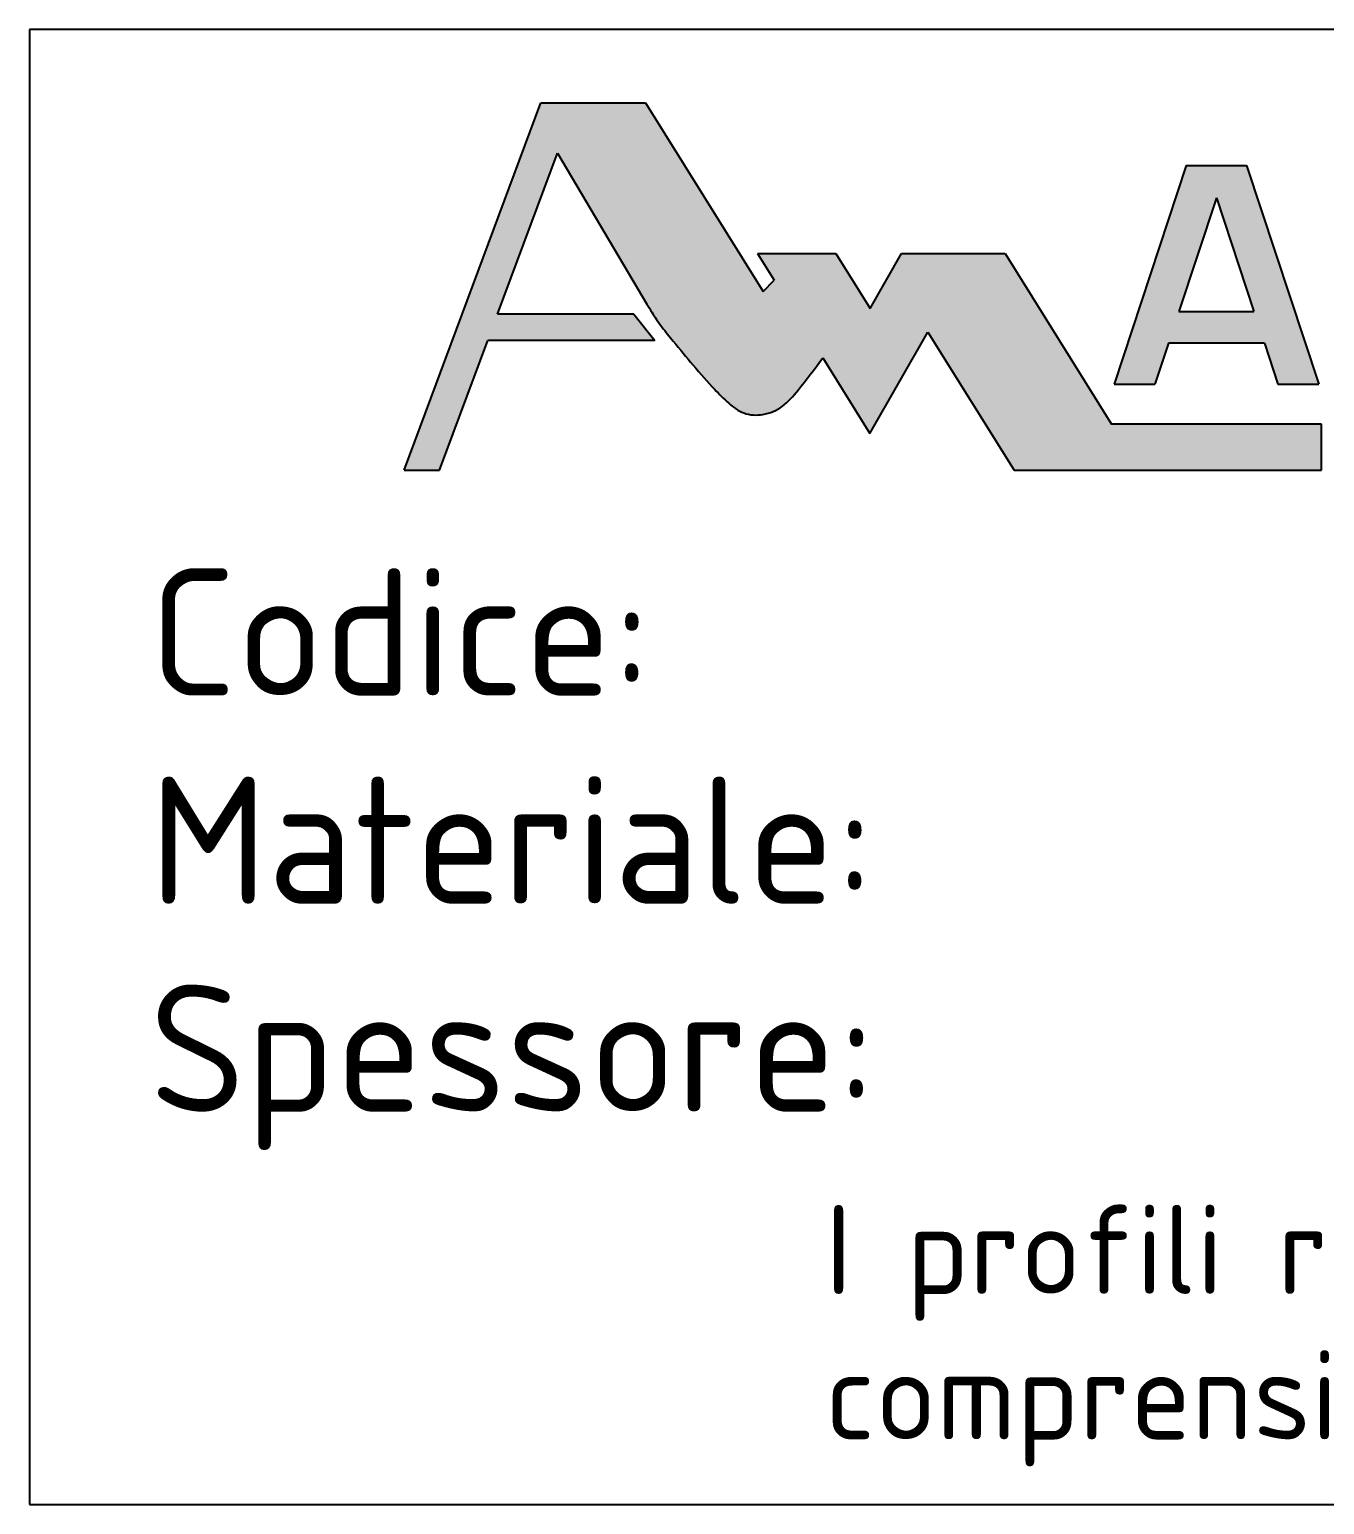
# Model space of a CAD drawing. Header units: millimetres. Extents: x 22 to 1300, y 12 to 835.
# Drawn here: x 1177.4 to 1228.3, y 11.8 to 69.8 of the extents above; entities that cross this region are included whole.
import ezdxf
from ezdxf.enums import TextEntityAlignment as Align

# ---------------------------------------------------------------- set-up
doc = ezdxf.new("R2010")
doc.units = ezdxf.units.MM
doc.layers.add('Default', color=7, linetype='Continuous')
doc.layers.add('Predefinito', color=7, linetype='Continuous')
doc.styles.add('SEACAD_seiso_ttf', font='seiso.ttf')

# ---------------------------------------------------------------- blocks, each defined once
blk = doc.blocks.new('Tabella materiale')
at = {"layer": 'Predefinito', "linetype": 'Continuous'}
h = blk.add_hatch(color=7, dxfattribs=at)
edge = h.paths.add_edge_path()
edge.add_spline(control_points=[(-82.921, 47.22), (-82.787, 46.995), (-82.615, 46.714), (-82.266, 46.221), (-81.777, 45.633), (-81.103, 44.8), (-80.375, 43.981), (-79.739, 43.327), (-79.124, 42.865), (-78.324, 42.823), (-77.544, 43.155), (-76.816, 44.031), (-76.342, 44.638), (-76.011, 45.102)], knot_values=[0, 0, 0, 0, 0.072456, 0.109125, 0.18158, 0.30627, 0.434942, 0.514614, 0.585355, 0.662457, 0.745834, 0.834776, 1, 1, 1, 1], degree=3, periodic=0)
edge.add_line((-76.011, 45.102), (-74.156, 42.129))
edge.add_line((-74.156, 42.129), (-71.87, 46.115))
edge.add_line((-71.87, 46.115), (-68.484, 40.689))
edge.add_line((-68.484, 40.689), (-56.4, 40.689))
edge.add_line((-56.4, 40.689), (-56.4, 42.5))
edge.add_line((-56.4, 42.5), (-64.65, 42.5))
edge.add_line((-64.65, 42.5), (-68.836, 49.208))
edge.add_line((-68.836, 49.208), (-72.912, 49.208))
edge.add_line((-72.912, 49.208), (-74.148, 47.053))
edge.add_line((-74.148, 47.053), (-75.493, 49.208))
edge.add_line((-75.493, 49.208), (-78.574, 49.208))
edge.add_line((-78.574, 49.208), (-77.92, 48.16))
edge.add_line((-77.92, 48.16), (-78.345, 47.72))
edge.add_line((-78.345, 47.72), (-82.972, 55.134))
edge.add_line((-82.972, 55.134), (-87.088, 55.134))
edge.add_line((-87.088, 55.134), (-92.465, 40.689))
edge.add_line((-92.465, 40.689), (-91.082, 40.689))
edge.add_line((-91.082, 40.689), (-89.183, 45.792))
edge.add_line((-89.183, 45.792), (-82.605, 45.792))
edge.add_line((-82.605, 45.792), (-83.431, 46.821))
edge.add_line((-83.431, 46.821), (-88.8, 46.821))
edge.add_line((-88.8, 46.821), (-86.442, 53.155))
edge.add_line((-86.442, 53.155), (-82.921, 47.22))
h = blk.add_hatch(color=30, dxfattribs=at)
h.paths.add_polyline_path([(-64.554, 44.074), (-62.953, 44.074), (-62.419, 45.69), (-58.642, 45.69), (-58.108, 44.074), (-56.507, 44.074), (-59.348, 52.674), (-61.713, 52.674)])
h.paths.add_polyline_path([(-60.53, 51.408), (-62.009, 46.931), (-59.052, 46.931)])
at = {"color": 7, "linetype": 'Continuous'}
for p, q in [((-92.465, 40.689), (-87.088, 55.134)), ((-87.088, 55.134), (-82.972, 55.134)), ((-82.972, 55.134), (-78.345, 47.72)), ((-88.8, 46.821), (-86.442, 53.155)), ((-86.442, 53.155), (-82.921, 47.22)), ((-78.574, 49.208), (-75.493, 49.208)), ((-78.574, 49.208), (-77.92, 48.16)), ((-75.493, 49.208), (-74.148, 47.053)), ((-74.148, 47.053), (-72.912, 49.208)), ((-72.912, 49.208), (-68.836, 49.208)), ((-68.836, 49.208), (-64.65, 42.5)), ((-78.345, 47.72), (-77.92, 48.16)), ((-83.431, 46.821), (-88.8, 46.821)), ((-83.431, 46.821), (-82.605, 45.792)), ((-74.156, 42.129), (-71.87, 46.115)), ((-71.87, 46.115), (-68.484, 40.689)), ((-91.082, 40.689), (-89.183, 45.792)), ((-82.605, 45.792), (-89.183, 45.792)), ((-76.011, 45.102), (-74.156, 42.129)), ((-56.4, 42.5), (-64.65, 42.5)), ((-56.4, 40.689), (-56.4, 42.5)), ((-92.465, 40.689), (-91.082, 40.689)), ((-68.484, 40.689), (-56.4, 40.689))]:
    blk.add_line(p, q, dxfattribs=at)
blk.add_open_spline([(-82.921, 47.22), (-82.787, 46.995), (-82.615, 46.714), (-82.266, 46.221), (-81.777, 45.633), (-81.103, 44.8), (-80.375, 43.981), (-79.739, 43.327), (-79.124, 42.865), (-78.324, 42.823), (-77.544, 43.155), (-76.816, 44.031), (-76.342, 44.638), (-76.011, 45.102)], degree=3, knots=[0, 0, 0, 0, 0.072456, 0.109125, 0.18158, 0.30627, 0.434942, 0.514614, 0.585355, 0.662457, 0.745834, 0.834776, 1, 1, 1, 1], dxfattribs=at)
at = {"layer": 'Predefinito', "color": 7, "linetype": 'Continuous'}
for p, q in [((0, 58.024), (-107.2, 58.024)), ((-107.2, 58.024), (-107.2, 0)), ((-61.713, 52.674), (-64.554, 44.074)), ((-61.713, 52.674), (-59.348, 52.674)), ((-59.348, 52.674), (-56.507, 44.074)), ((-60.53, 51.408), (-62.009, 46.931)), ((-60.53, 51.408), (-59.052, 46.931)), ((-62.009, 46.931), (-59.052, 46.931)), ((-62.419, 45.69), (-62.953, 44.074)), ((-58.642, 45.69), (-62.419, 45.69)), ((-58.642, 45.69), (-58.108, 44.074)), ((-64.554, 44.074), (-62.953, 44.074)), ((-58.108, 44.074), (-56.507, 44.074)), ((-107.2, 0), (0, 0))]:
    blk.add_line(p, q, dxfattribs=at)
at = {"layer": 'Predefinito', "color": 7, "linetype": 'Continuous', "style": 'SEACAD_seiso_ttf'}
for s, height, p in [('Codice:', 5, (-102.487, 36.816)), ('Materiale:', 5, (-102.487, 28.634)), ('Spessore:', 5, (-102.487, 20.452)), ('I profili rappresentati sono ', 3.5, (-75.924, 11.783)), ('comprensivi di sovrametallo', 3.5, (-75.924, 6.056))]:
    blk.add_text(s, height=height, dxfattribs=at).set_placement(p, align=Align.TOP_LEFT)
blk = doc.blocks.new('Taglio laser')
at = {"color": 7}
blk.add_blockref('Tabella materiale', (0, 0), dxfattribs=at)

msp = doc.modelspace()

# ---------------------------------------------------------------- block references
at = {"layer": 'Default', "color": 7}
msp.add_blockref('Taglio laser', (1284.597, 11.789), dxfattribs=at)

doc.saveas('drawing.dxf')
